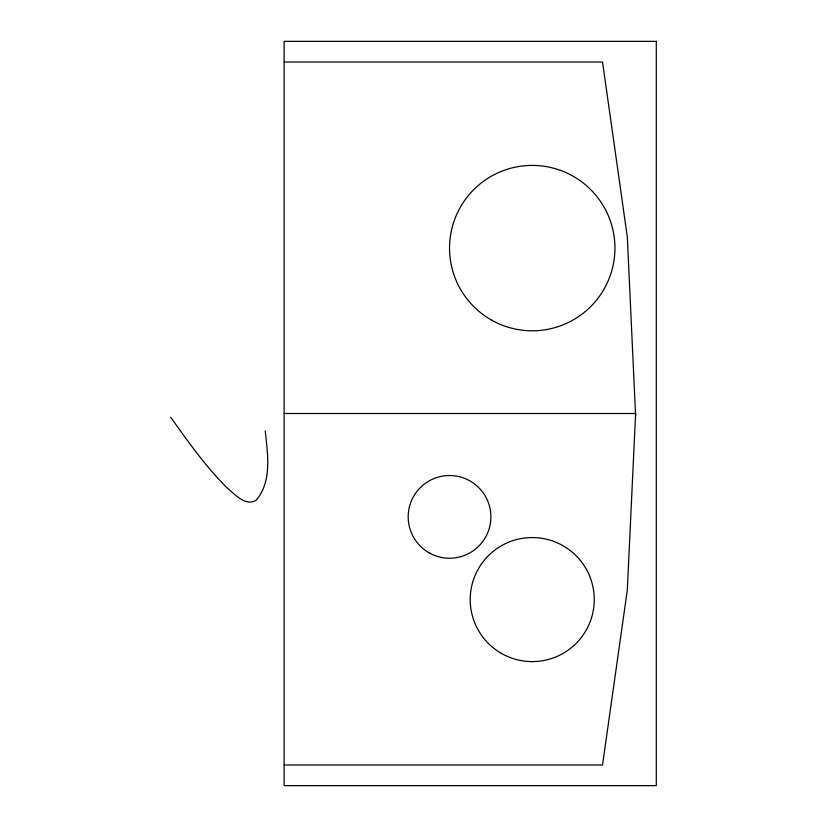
<?xml version="1.0" encoding="UTF-8"?>
<svg xmlns="http://www.w3.org/2000/svg" width="827" height="827" viewBox="0 0 827 827"><rect width="100%" height="100%" fill="white"/><g stroke="black" fill="none" stroke-linecap="round" stroke-linejoin="round"><path stroke-width="1.24" d="M284.137 62.025L602.532 62.025L627.321 236.987L635.612 415.826M284.137 413.5L635.612 413.5L627.321 590.013L602.532 764.975L284.137 764.975M170.713 417.221C188.08 441.659 205.51 466.325 226.774 487.568C234.475 493.833 245.66 507.209 256.411 500.015C272.259 480.983 267.576 453.651 265.26 430.96M656.287 41.35L284.137 41.35L284.137 785.65L656.287 785.65L656.287 41.35M490.887 319.718A82.7 82.7 0 0 0 614.937 248.1A82.7 82.7 0 0 0 490.887 176.482A82.7 82.7 0 0 0 490.887 319.718M428.862 552.684A41.35 41.35 0 0 0 490.887 516.875A41.35 41.35 0 0 0 428.862 481.066A41.35 41.35 0 0 0 428.862 552.684M501.224 653.289A62.025 62.025 0 0 0 594.262 599.575A62.025 62.025 0 0 0 501.224 545.861A62.025 62.025 0 0 0 501.224 653.289"/></g></svg>
